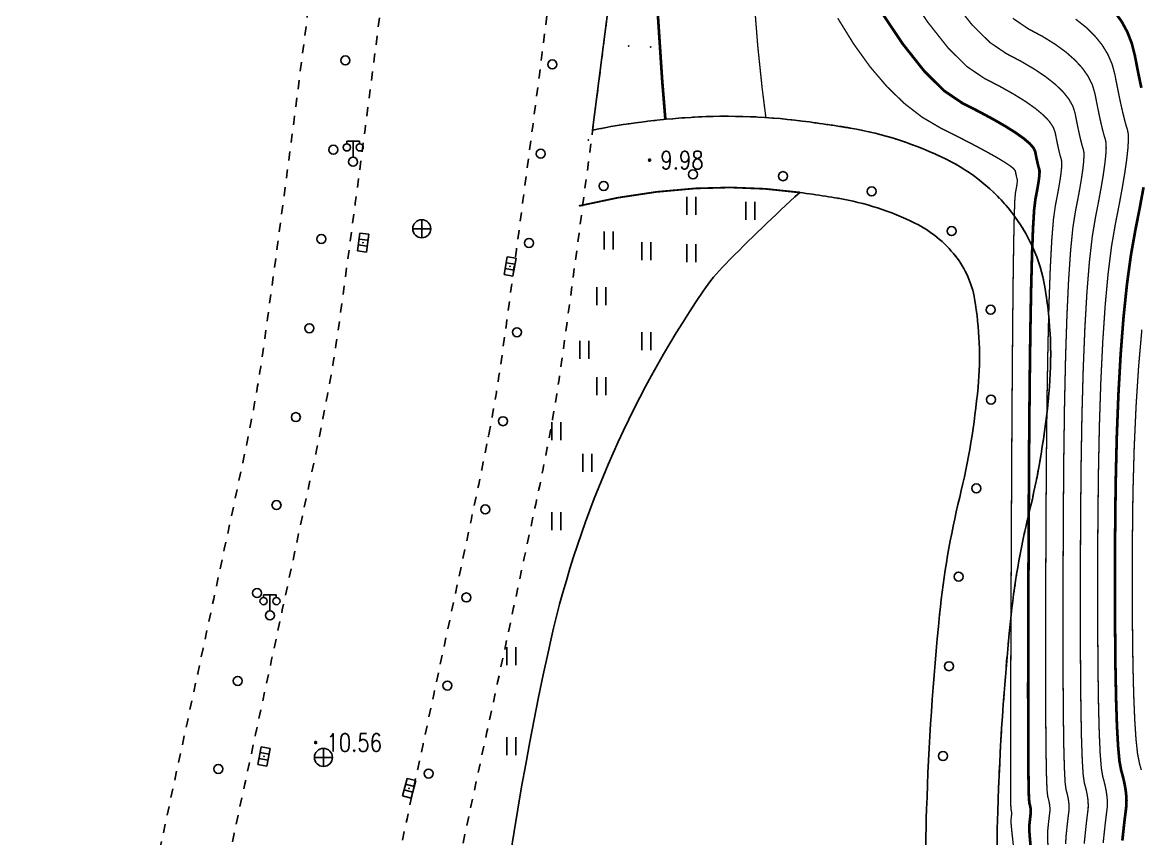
# Model space of a CAD drawing. Extents: x 940 to 2162, y 608 to 1562.
# Drawn here: x 1058.6 to 1120.6, y 720.4 to 765.7 of the extents above; entities that cross this region are included whole.
import ezdxf
from ezdxf.enums import TextEntityAlignment as Align

# ---------------------------------------------------------------- set-up
doc = ezdxf.new("R2010")
doc.units = 0
doc.header["$LTSCALE"] = 0.5
doc.header["$PDSIZE"] = 0.2
doc.linetypes.add('X6', pattern=[2, 1, -1])
doc.layers.get('0').update_dxf_attribs({"linetype": 'CONTINUOUS'})
for name, color, linetype in [('DGX', 2, 'CONTINUOUS'), ('DLDW', 11, 'CONTINUOUS'), ('DLSS', 4, 'CONTINUOUS'), ('GCD', 1, 'CONTINUOUS'), ('GXYZ', 2, 'CONTINUOUS'), ('SXSS', 5, 'CONTINUOUS'), ('ZBTZ', 3, 'CONTINUOUS'), ('ZDH', 1, 'CONTINUOUS')]:
    doc.layers.add(name, color=color, linetype=linetype)
doc.styles.add('HZ', font='rs.shx', dxfattribs={"width": 0.8, "bigfont": 'hztxt.shx'})
doc.linetypes.add('1161', pattern='A,0,[149,AAA.SHX,S=0.15,R=0,X=0,Y=0],-1.6', length=1.6)

# ---------------------------------------------------------------- blocks, each defined once
blk = doc.blocks.new('gc043')
for p, q in [((-1, 0), (1, 0)), ((0, -1), (0, 1))]:
    blk.add_line(p, q)
blk.add_circle((0, 0), 1)
blk = doc.blocks.new('gc041')
for p, q in [((-1, 0.5), (1, 0.5)), ((-1, -0.5), (-1, 0.5)), ((-0.33, 0.5), (-0.33, -0.5)), ((0.33, 0.5), (0.33, -0.5)), ((1, 0.5), (1, -0.5)), ((1, -0.5), (-1, -0.5))]:
    blk.add_line(p, q)
blk = doc.blocks.new('gc170')
at = {"linetype": 'Continuous'}
blk.add_circle((0, 0), 0.5, dxfattribs=at)
blk = doc.blocks.new('gc121')
for p, q in [((-0.5, -1), (-0.5, 1)), ((0.5, -1), (0.5, 1))]:
    blk.add_line(p, q)
blk = doc.blocks.new('gc097')
for p, q in [((-0.7, 2), (-0.7, 2.3)), ((-0.7, 2.3), (0.7, 2.3)), ((0, 0.5), (0, 2.3)), ((0.7, 2.3), (0.7, 2))]:
    blk.add_line(p, q)
for centre, radius in [((-0.7, 1.6), 0.4), ((0.73, 1.6), 0.4), ((0, 0), 0.5)]:
    blk.add_circle(centre, radius)
blk = doc.blocks.new('GC200')
at = {"linetype": 'Continuous', "const_width": 0.2, "flags": 128}
blk.add_lwpolyline([(-0.1, 0, 1), (0.1, 0, 1)], format="xyb", close=True, dxfattribs=at)

msp = doc.modelspace()

# ---------------------------------------------------------------- linework, layer by layer
at = {"layer": 'DGX', "color": 3, "linetype": 'Continuous', "const_width": 0.15}
msp.add_lwpolyline([(1093.097, 783.573), (1093.15, 782.084), (1093.389, 776.099), (1093.633, 770.838), (1093.879, 766.3), (1094.13, 762.486), (1094.305, 760.35)], dxfattribs=at)
at = {"layer": 'DGX', "linetype": 'Continuous', "const_width": 0.075}
for points, elevation in [([(1115.548, 719.983), (1115.52, 720.48), (1115.523, 720.768), (1115.541, 720.946), (1115.558, 721.112), (1115.574, 721.266), (1115.59, 721.408), (1115.605, 721.538), (1115.619, 721.656), (1115.632, 721.763), (1115.645, 721.857), (1115.653, 721.948), (1115.655, 722.046), (1115.651, 722.15), (1115.64, 722.261), (1115.622, 722.377), (1115.598, 722.5), (1115.567, 722.63), (1115.529, 722.765), (1115.492, 723.13), (1115.462, 723.947), (1115.439, 725.216), (1115.424, 726.938), (1115.416, 729.111), (1115.416, 731.737), (1115.423, 734.815), (1115.437, 738.345), (1115.462, 741.901), (1115.497, 745.056), (1115.545, 747.811), (1115.604, 750.166), (1115.675, 752.119), (1115.758, 753.673), (1115.852, 754.825), (1115.958, 755.577), (1116.061, 756.1), (1116.147, 756.564), (1116.214, 756.97), (1116.264, 757.318), (1116.296, 757.608), (1116.31, 757.839), (1116.307, 758.012), (1116.285, 758.127), (1116.254, 758.226), (1116.219, 758.35), (1116.181, 758.499), (1116.14, 758.673), (1116.096, 758.873), (1116.049, 759.098), (1115.998, 759.348), (1115.945, 759.624), (1115.835, 759.923), (1115.617, 760.244), (1115.289, 760.587), (1114.852, 760.952), (1114.307, 761.338), (1113.652, 761.745), (1112.888, 762.175), (1112.015, 762.626), (1111.046, 763.282), (1109.996, 764.326), (1108.864, 765.757), (1107.65, 767.576)], 10.5), ([(1116.531, 720.112), (1116.541, 720.449), (1116.565, 720.687), (1116.587, 720.91), (1116.609, 721.117), (1116.63, 721.308), (1116.65, 721.482), (1116.669, 721.641), (1116.687, 721.784), (1116.703, 721.91), (1116.715, 722.033), (1116.718, 722.165), (1116.712, 722.304), (1116.697, 722.452), (1116.673, 722.609), (1116.64, 722.774), (1116.599, 722.948), (1116.548, 723.13), (1116.497, 723.526), (1116.456, 724.343), (1116.423, 725.58), (1116.4, 727.237), (1116.385, 729.314), (1116.38, 731.812), (1116.384, 734.73), (1116.396, 738.069), (1116.422, 741.442), (1116.464, 744.464), (1116.523, 747.136), (1116.599, 749.458), (1116.691, 751.429), (1116.801, 753.049), (1116.926, 754.319), (1117.069, 755.238), (1117.208, 755.942), (1117.323, 756.568), (1117.414, 757.116), (1117.481, 757.585), (1117.524, 757.975), (1117.544, 758.287), (1117.539, 758.52), (1117.51, 758.675), (1117.467, 758.808), (1117.42, 758.975), (1117.369, 759.176), (1117.314, 759.411), (1117.254, 759.68), (1117.191, 759.983), (1117.123, 760.321), (1117.051, 760.693), (1116.926, 761.085), (1116.701, 761.483), (1116.376, 761.887), (1115.949, 762.297), (1115.422, 762.714), (1114.795, 763.136), (1114.066, 763.565), (1113.237, 764), (1112.319, 764.622), (1111.323, 765.611), (1110.25, 766.968)], 11), ([(1099.259, 766.63), (1099.435, 764.404), (1099.683, 762.035), (1099.885, 760.451)], 9.5), ([(1113.625, 720.028), (1113.545, 720.755), (1113.5, 721.215), (1113.489, 721.407), (1113.494, 721.463), (1113.5, 721.515), (1113.505, 721.564), (1113.51, 721.609), (1113.515, 721.65), (1113.519, 721.687), (1113.523, 721.72), (1113.527, 721.75), (1113.53, 721.779), (1113.53, 721.81), (1113.529, 721.843), (1113.526, 721.877), (1113.52, 721.914), (1113.512, 721.953), (1113.502, 721.994), (1113.491, 722.036), (1113.48, 722.338), (1113.473, 723.156), (1113.47, 724.489), (1113.472, 726.339), (1113.478, 728.705), (1113.488, 731.587), (1113.502, 734.984), (1113.52, 738.898), (1113.541, 742.82), (1113.564, 746.241), (1113.588, 749.161), (1113.614, 751.581), (1113.642, 753.501), (1113.672, 754.92), (1113.704, 755.838), (1113.737, 756.256), (1113.768, 756.415), (1113.794, 756.556), (1113.815, 756.68), (1113.83, 756.786), (1113.84, 756.874), (1113.844, 756.944), (1113.843, 756.997), (1113.836, 757.032), (1113.827, 757.062), (1113.816, 757.099), (1113.804, 757.145), (1113.792, 757.198), (1113.779, 757.258), (1113.764, 757.327), (1113.749, 757.403), (1113.733, 757.487), (1113.653, 757.601), (1113.447, 757.768), (1113.116, 757.988), (1112.659, 758.26), (1112.075, 758.586), (1111.366, 758.964), (1110.531, 759.395), (1109.57, 759.878), (1108.558, 760.472), (1107.572, 761.234), (1106.611, 762.165), (1105.675, 763.263), (1104.764, 764.529), (1103.878, 765.963)], 9.5), ([(1113.592, 765.962), (1114.46, 765.374), (1115.245, 764.955), (1115.937, 764.527), (1116.538, 764.09), (1117.046, 763.643), (1117.462, 763.187), (1117.786, 762.721), (1118.018, 762.246), (1118.157, 761.761), (1118.248, 761.294), (1118.333, 760.869), (1118.413, 760.487), (1118.488, 760.148), (1118.557, 759.853), (1118.622, 759.6), (1118.681, 759.39), (1118.735, 759.223), (1118.771, 759.028), (1118.777, 758.734), (1118.753, 758.342), (1118.698, 757.851), (1118.614, 757.261), (1118.499, 756.572), (1118.355, 755.785), (1118.18, 754.898), (1118.001, 753.812), (1117.843, 752.425), (1117.708, 750.738), (1117.594, 748.75), (1117.502, 746.462), (1117.431, 743.872), (1117.382, 740.982), (1117.355, 737.792), (1117.344, 734.645), (1117.344, 731.887), (1117.355, 729.517), (1117.376, 727.536), (1117.408, 725.943), (1117.45, 724.738), (1117.503, 723.922), (1117.567, 723.494), (1117.631, 723.266), (1117.683, 723.048), (1117.724, 722.841), (1117.754, 722.644), (1117.773, 722.458), (1117.78, 722.283), (1117.777, 722.118), (1117.762, 721.964), (1117.741, 721.805), (1117.719, 721.626), (1117.695, 721.427), (1117.67, 721.207), (1117.644, 720.968), (1117.617, 720.709), (1117.588, 720.429), (1117.558, 720.129)], 11.5)]:
    msp.add_lwpolyline(points, dxfattribs=dict(at, elevation=elevation))
at = {"layer": 'DGX', "color": 3, "linetype": 'Continuous', "const_width": 0.15, "elevation": 10}
msp.add_lwpolyline([(1114.615, 719.652), (1114.547, 720.369), (1114.51, 720.848), (1114.506, 721.088), (1114.518, 721.205), (1114.529, 721.314), (1114.54, 721.415), (1114.55, 721.508), (1114.56, 721.594), (1114.569, 721.672), (1114.578, 721.742), (1114.586, 721.804), (1114.592, 721.864), (1114.593, 721.928), (1114.59, 721.996), (1114.583, 722.069), (1114.571, 722.146), (1114.555, 722.227), (1114.535, 722.312), (1114.51, 722.401), (1114.486, 722.734), (1114.467, 723.551), (1114.455, 724.853), (1114.448, 726.638), (1114.447, 728.908), (1114.452, 731.662), (1114.462, 734.9), (1114.479, 738.622), (1114.501, 742.36), (1114.53, 745.649), (1114.566, 748.486), (1114.609, 750.873), (1114.659, 752.81), (1114.715, 754.296), (1114.778, 755.332), (1114.848, 755.917), (1114.915, 756.258), (1114.97, 756.56), (1115.015, 756.825), (1115.047, 757.052), (1115.068, 757.241), (1115.077, 757.392), (1115.075, 757.505), (1115.061, 757.58), (1115.04, 757.644), (1115.017, 757.724), (1114.993, 757.822), (1114.966, 757.935), (1114.937, 758.066), (1114.906, 758.212), (1114.874, 758.376), (1114.839, 758.556), (1114.744, 758.762), (1114.532, 759.006), (1114.203, 759.287), (1113.755, 759.606), (1113.191, 759.962), (1112.509, 760.355), (1111.709, 760.785), (1110.792, 761.252), (1109.773, 761.942), (1108.669, 763.04), (1107.478, 764.546), (1106.201, 766.459)], dxfattribs=at)
at = {"layer": 'DGX', "color": 3, "linetype": 'Continuous', "const_width": 0.15, "elevation": 12.5, "flags": 128}
for points in [[(1119.24, 766.334), (1119.635, 765.786), (1119.955, 765.197), (1120.2, 764.568), (1120.369, 763.899), (1120.497, 763.239), (1120.617, 762.64), (1120.73, 762.102)], [(1120.852, 756.58), (1120.648, 755.469), (1120.401, 754.219), (1120.149, 752.799), (1119.929, 751.178), (1119.74, 749.357), (1119.583, 747.335), (1119.458, 745.112), (1119.365, 742.688), (1119.303, 740.064), (1119.273, 737.239), (1119.266, 734.476), (1119.273, 732.037), (1119.293, 729.924), (1119.328, 728.134), (1119.376, 726.67), (1119.439, 725.529), (1119.515, 724.714), (1119.605, 724.223), (1119.695, 723.902), (1119.768, 723.596), (1119.826, 723.304), (1119.868, 723.028), (1119.895, 722.766), (1119.905, 722.519), (1119.9, 722.288), (1119.88, 722.071), (1119.85, 721.847), (1119.818, 721.595), (1119.785, 721.315), (1119.75, 721.007), (1119.714, 720.67), (1119.675, 720.305)]]:
    msp.add_lwpolyline(points, dxfattribs=at)
at = {"layer": 'DGX', "linetype": 'Continuous', "const_width": 0.075, "flags": 128}
for points, elevation in [([(1117.08, 765.918), (1117.654, 765.466), (1118.143, 764.989), (1118.549, 764.486), (1118.871, 763.959), (1119.109, 763.407), (1119.263, 762.83), (1119.372, 762.266), (1119.475, 761.754), (1119.571, 761.294), (1119.662, 760.886), (1119.746, 760.53), (1119.823, 760.225), (1119.894, 759.972), (1119.959, 759.771), (1120.003, 759.536), (1120.01, 759.182), (1119.981, 758.709), (1119.916, 758.117), (1119.814, 757.406), (1119.676, 756.576), (1119.501, 755.627), (1119.291, 754.559), (1119.075, 753.306), (1118.886, 751.802), (1118.724, 750.047), (1118.589, 748.042), (1118.48, 745.787), (1118.398, 743.28), (1118.343, 740.523), (1118.314, 737.515), (1118.305, 734.561), (1118.308, 731.962), (1118.324, 729.72), (1118.352, 727.835), (1118.392, 726.306), (1118.444, 725.134), (1118.509, 724.318), (1118.586, 723.859), (1118.663, 723.584), (1118.726, 723.322), (1118.775, 723.072), (1118.811, 722.836), (1118.834, 722.612), (1118.843, 722.401), (1118.839, 722.203), (1118.821, 722.017), (1118.795, 721.826), (1118.769, 721.61), (1118.74, 721.371), (1118.71, 721.107), (1118.679, 720.819), (1118.646, 720.507), (1118.611, 720.17)], 12), ([(1120.757, 748.666), (1120.578, 746.627), (1120.437, 744.437), (1120.332, 742.096), (1120.263, 739.605), (1120.232, 736.962), (1120.227, 734.391), (1120.237, 732.113), (1120.262, 730.127), (1120.304, 728.433), (1120.361, 727.033), (1120.433, 725.925), (1120.521, 725.11), (1120.625, 724.587), (1120.727, 724.22)], 13)]:
    msp.add_lwpolyline(points, dxfattribs=dict(at, elevation=elevation))
at = {"layer": 'DLSS', "linetype": 'X6', "flags": 128}
for points in [[(1405.624, 701.519, 0.023491), (1388.946, 697.665, 0.038552), (1378.841, 693.963, 0.006529), (1362.365, 686.181, 0.01772), (1356.259, 682.926, 0.061108), (1340.875, 671.298, -0.068267), (1328.257, 662.041, -0.016009), (1322.768, 659.289, -0.02366), (1319.075, 657.791, -0.045219), (1311.753, 655.94, -0.054238), (1305.676, 655.642, -0.016984), (1302.16, 655.972, -0.008186), (1294.556, 657.073, -0.038193), (1277.652, 661.147, 0.036458), (1258.974, 665.717, 0.035354), (1247.582, 666.819, 0.045553), (1238.471, 666.223, 0.061008), (1228.1, 663.26, 0.040861), (1214.444, 656.12, 0.02985), (1203.233, 648.064, -0.02999), (1192.717, 640.511, -0.020006), (1180.636, 633.548, -0.026961), (1171.369, 629.309, -0.054055), (1160.073, 626.219, -0.04426), (1145.532, 625.191, -0.019079), (1136.568, 625.694, -0.029014), (1130.945, 626.556, -0.033538), (1120.283, 629.591, -0.038874), (1111.674, 633.456, -0.013137), (1106.236, 636.613, -0.020575), (1103.041, 638.768, -0.022143), (1098.098, 642.756, -0.017543), (1092.178, 648.363, -0.021757), (1089.667, 651.146, -0.01219), (1085.315, 656.683, -0.059278), (1079.196, 667.289, -0.062631), (1076.018, 678.349, -0.023199), (1075.31, 684.86, -0.062756), (1075.418, 686.568, -0.014391), (1077.831, 697.485, 0.00835), (1082.317, 716.674, 0.00067), (1087.064, 738.772, 0.004508), (1087.747, 742.12, 0.013968), (1088.586, 747.179, 0.003122), (1091.46, 769.142, 0.007981), (1093.75, 790.285, 0.017627), (1094.307, 800.086, 0.024093), (1094.112, 807.365, 0.011914), (1092.709, 821.525, 0.010278), (1091.978, 826.602, 0.009428), (1090.967, 832.077, 0.063866), (1090.093, 834.638, 0.027206), (1087.788, 838.75, 0.027206)], [(1406.22, 698.247, 0.023491), (1389.846, 694.463, 0.038552), (1380.222, 690.938, 0.006529), (1363.824, 683.193, 0.01772), (1357.926, 680.049, 0.061108), (1343.188, 668.909, -0.068267), (1329.842, 659.117, -0.016009), (1324.163, 656.27, -0.02366), (1320.178, 654.654, -0.045219), (1312.273, 652.656, -0.054238), (1305.478, 652.323, -0.016984), (1301.738, 652.674, -0.008186), (1294.026, 653.79, -0.038193), (1276.629, 657.983, 0.036458), (1258.421, 662.438, 0.035354), (1247.496, 663.494, 0.045553), (1238.989, 662.938, 0.061008), (1229.395, 660.198, 0.040861), (1216.22, 653.309, 0.030612), (1205.075, 645.274, -0.032321), (1194.492, 637.699, -0.018438), (1180.8, 629.864, -0.032389), (1172.587, 626.215, -0.034847), (1162.45, 623.26, -0.040464), (1153.434, 622.052, -0.007224), (1149.162, 621.89, -0.008372), (1145.473, 621.866, -0.021019), (1138.428, 622.234, -0.01798), (1130.251, 623.304, -0.044583), (1120.557, 625.833, -0.038874), (1110.081, 630.537, -0.013137), (1104.492, 633.782, -0.020575), (1101.07, 636.09, -0.022143), (1095.897, 640.263, -0.017543), (1089.808, 646.03, -0.021757), (1087.103, 649.028, -0.01219), (1082.651, 654.693, -0.059278), (1076.139, 665.979, -0.062631), (1072.732, 677.837, -0.023199), (1071.991, 684.654, -0.062756), (1072.152, 687.192, -0.014391), (1074.606, 698.295, 0.00835), (1079.067, 717.377, 0.00067), (1083.812, 739.466, 0.004508), (1084.483, 742.755, 0.013968), (1085.291, 747.631, 0.003122), (1088.16, 769.553, 0.007981), (1090.439, 790.59, 0.017627), (1090.982, 800.157, 0.024093), (1090.796, 807.116, 0.011914), (1089.409, 821.118, 0.010278), (1088.697, 826.06, 0.009428), (1087.709, 831.412, 0.063866), (1087.108, 833.172, 0.027206), (1084.98, 836.969)], [(1407.869, 689.19, 0.023491), (1392.338, 685.601, 0.038552), (1384.045, 682.563, 0.006529), (1367.864, 674.921, 0.01772), (1362.542, 672.084, 0.061108), (1349.592, 662.295, -0.068267), (1334.229, 651.023, -0.016009), (1328.022, 647.912, -0.02366), (1323.231, 645.969, -0.045219), (1313.715, 643.563, -0.054238), (1304.931, 643.133, -0.016984), (1300.568, 643.542, -0.008186), (1292.558, 644.702, -0.038193), (1273.795, 649.224, 0.036458), (1256.89, 653.36, 0.035354), (1247.259, 654.292, 0.045553), (1240.423, 653.844, 0.061008), (1232.981, 651.719, 0.040861), (1221.137, 645.526, 0.030612), (1210.905, 638.15, -0.032321), (1199.356, 629.883, -0.018438), (1185.074, 621.711, -0.032389), (1175.773, 617.578, -0.034847), (1164.406, 614.264, -0.040464), (1153.915, 612.859, -0.007224), (1149.377, 612.687, -0.008372), (1145.38, 612.661, -0.021019), (1137.562, 613.069, -0.01798), (1128.729, 614.225, -0.044583), (1117.45, 617.167, -0.038874), (1105.67, 622.457, -0.013137), (1099.662, 625.945, -0.020575), (1095.612, 628.676, -0.022143), (1089.806, 633.361, -0.017543), (1083.247, 639.572, -0.021757), (1080.006, 643.165, -0.01219), (1075.276, 649.182, -0.059278), (1067.678, 662.353, -0.062631), (1063.636, 676.419, -0.023199), (1062.802, 684.084, -0.062756), (1063.11, 688.92, -0.014391), (1065.678, 700.54, 0.00835), (1070.069, 719.323, 0.00067), (1074.809, 741.387, 0.004508), (1075.447, 744.514, 0.013968), (1076.171, 748.882, 0.003122), (1079.025, 770.69, 0.007981), (1081.272, 791.435, 0.017627), (1081.778, 800.354, 0.024093), (1081.616, 806.427, 0.011914), (1080.272, 819.993, 0.010278), (1079.614, 824.56, 0.008973), (1078.738, 829.33, 0.078236), (1078.021, 832.169, 0.025256)], [(1406.538, 685.556, 0.023491), (1391.227, 682.018, 0.038552), (1383.28, 679.107, 0.006529), (1367.156, 671.492, 0.01772), (1361.984, 668.734, 0.061108), (1349.5, 659.298, -0.068267), (1333.611, 647.641, -0.016009), (1327.268, 644.461, -0.02366), (1322.266, 642.432, -0.045219), (1312.33, 639.92, -0.054238), (1303.028, 639.465, -0.016984), (1298.503, 639.889, -0.008186), (1290.415, 641.06, -0.038193), (1271.297, 645.668, 0.036458), (1254.731, 649.721, 0.035354), (1245.437, 650.62, 0.045553), (1239.036, 650.201, 0.061008), (1232.154, 648.236, 0.040861), (1220.658, 642.224, 0.030612), (1210.664, 635.019, -0.032321), (1198.862, 626.572, -0.018438), (1184.427, 618.312, -0.032389), (1174.842, 614.053, -0.034847), (1163.155, 610.646, -0.040464), (1152.28, 609.189, -0.007224), (1147.673, 609.015, -0.008372), (1143.595, 608.988, -0.021019), (1135.576, 609.407, -0.01798), (1126.572, 610.585, -0.044583), (1114.88, 613.636, -0.038874), (1102.76, 619.078, -0.013137), (1096.643, 622.629, -0.020575), (1092.43, 625.471, -0.022143), (1086.458, 630.289, -0.017543), (1079.777, 636.615, -0.021757), (1076.396, 640.363, -0.01219), (1071.595, 646.473, -0.059278), (1063.712, 660.134, -0.062631), (1059.506, 674.775, -0.023199), (1058.648, 682.662, -0.062756), (1058.993, 688.096, -0.014391), (1061.592, 699.851, 0.00835), (1065.964, 718.555, 0.00067), (1070.703, 740.614, 0.004508), (1071.332, 743.698, 0.013968), (1072.034, 747.934, 0.003122), (1074.884, 769.713, 0.007981), (1077.123, 790.382, 0.017627), (1077.62, 799.132, 0.024093), (1077.464, 804.973, 0.011914), (1076.131, 818.425, 0.010278), (1075.487, 822.895, 0.008362), (1074.691, 827.262, 0.022488), (1073.42, 829.479, 0.022488)]]:
    msp.add_lwpolyline(points, format="xyb", dxfattribs=at)
at = {"layer": 'DLSS', "linetype": 'X6'}
msp.add_lwpolyline([(1112.871, 714.245, -0.023383), (1112.757, 721.915, -0.017331), (1113.46, 732.463, -0.034334), (1114.485, 738.437, 0.036581), (1115.6, 745.122, 0.065747), (1115.369, 751.047, 0.124873), (1113.518, 755.204, 0.111845), (1109.903, 758.132, 0.072064), (1104.566, 759.866, 0.005392), (1103.782, 759.992, 0.002641), (1102.31, 760.204, 0.049637), (1095.724, 760.461, 0.034067), (1090.266, 759.756, 0.04448)], format="xyb", dxfattribs=at)
at = {"layer": 'DLSS', "linetype": 'Continuous', "const_width": 0.1}
msp.add_lwpolyline([(1101.766, 756.29, 0.049637), (1095.962, 756.516, 0.04448), (1089.556, 755.553)], format="xyb", dxfattribs=at)
at = {"layer": 'SXSS', "linetype": 'Continuous', "flags": 128}
msp.add_lwpolyline([(1101.766, 756.29, 0.014959), (1097.637, 752.312, 0.04404), (1096.401, 750.802, 0.096481), (1087.79, 730.751, 0.051721), (1083.353, 690.556, 0.015844), (1083.74, 675.15, 0.061945), (1084.45, 671.259, 0.075988), (1087.58, 664.876, 0.04173), (1095.798, 654.94, 0.0388), (1106.608, 645.482, 0.045561), (1117.041, 639.083, 0.047957), (1127.438, 635.131, 0.042206), (1139.859, 632.831, 0.053405), (1158.281, 632.978, 0.071458), (1171.625, 636.491, 0.015598), (1181.786, 641.166, 0.042414), (1185.304, 643.31, 0.002696), (1191.093, 647.596, -0.004368), (1194.674, 650.23, -0.000025), (1195.787, 651.034, -0.000027), (1196.82, 651.779, -0.001762), (1197.265, 652.098, -0.000737), (1198.332, 652.854)], format="xyb", dxfattribs=at)
at = {"layer": 'SXSS', "linetype": 'Continuous'}
msp.add_lwpolyline([(1108.926, 714.002, -0.023383), (1108.807, 722.041, -0.017331), (1109.528, 732.862, -0.034334), (1110.644, 739.371, 0.036581), (1111.665, 745.486, 0.065747), (1111.474, 750.377, 0.124873), (1110.414, 752.758, 0.111845), (1108.155, 754.587, 0.072064), (1103.896, 755.971, 0.005392), (1103.197, 756.083, 0.002641), (1101.766, 756.29, 0.049637)], format="xyb", dxfattribs=at)
at = {"layer": 'ZBTZ', "linetype": '1161', "flags": 128}
msp.add_lwpolyline([(1330.74, 833.762), (1327.56, 840.768), (1319.707, 863.134), (1319.598, 863.445, -0.077672), (1319.176, 867.141, -0.089807), (1319.974, 870.7, -0.089946), (1322.608, 874.728, -0.118766), (1326.471, 877.237, -0.102595), (1331.41, 877.907, -0.141061), (1335.992, 876.236, -0.020708), (1338.015, 874.629, -0.026382), (1339.616, 873.089, -0.013245), (1341.446, 871.028, -0.005397), (1345.414, 866.207, -0.028768), (1347.217, 863.684, -0.015584), (1349.754, 859.369), (1356.2, 845.721, 0.167735), (1359.482, 841.341, 0.247764), (1363.284, 840.922, 0.111916), (1366.354, 843.018, 0.069822), (1369.739, 847.866, 0.053027), (1371.017, 851.218, 0.052663), (1371.567, 854.788, -0.001571), (1370.445, 864.094, -0.002172), (1369.681, 870.852, -0.000159), (1368.865, 878.383, -0.005831), (1368.835, 878.697, -0.046402), (1368.869, 882.664, 0.020508), (1369.267, 889.274, 0.003582), (1369.284, 890.636, 0.000782), (1369.306, 897.171, 0.026584), (1369.127, 900.636, 0.003874), (1368.949, 902.217), (1368.093, 906.685, 0.009169), (1365.623, 916.544, 0.037036), (1365.013, 918.279, 0.007585), (1357.022, 935.837, 0.004872), (1343.846, 962.973, 0.008475), (1342.009, 966.513, 0.003614), (1335.854, 977.703), (1329.948, 984.969, 0.013099), (1326.606, 988.431, 0.028527), (1325.252, 989.619, 0.014737), (1320.307, 993.25, 0.008963), (1311.673, 998.981, 0.047867), (1307.452, 1001.138, 0.027113), (1298.54, 1004.116), (1269.742, 1011.439, -0.020512), (1261.532, 1014.034, -0.033977), (1256.413, 1016.291, -0.005961), (1247.965, 1020.851, -0.018837), (1245.102, 1022.585, -0.027926), (1242.305, 1024.659, -0.006734), (1232.843, 1032.749, -0.04167), (1227.657, 1038.133, -0.025832), (1220.986, 1047.25), (1219.164, 1049.83), (1198.288, 1046.029), (1190.582, 1046.64), (1190.582, 1044.115), (1180.434, 1044.141), (1180.52, 1046.834), (1175.967, 1046.977), (1177.339, 952.841), (1172.053, 952.633), (1170.186, 899.769), (1161.268, 883.069), (1145.898, 871.231), (1125.512, 864.649), (1099.71, 863.887), (1069.546, 881.138), (1074.012, 867.156), (1077.612, 862.785), (1080.531, 860.039), (1081.322, 863.46), (1088.163, 863.46), (1082.903, 845.379), (1085.515, 845.893), (1090.005, 847.604), (1092.212, 841.814), (1092.782, 840.069), (1087.738, 838.245), (1087.788, 838.75, -0.027206), (1090.093, 834.638, -0.063866), (1090.967, 832.077, -0.009428), (1091.978, 826.602, -0.010278), (1092.709, 821.525, -0.011914), (1094.112, 807.365, -0.024093), (1094.307, 800.086, -0.017627), (1093.75, 790.285, -0.007981), (1091.46, 769.142), (1090.266, 759.756, -0.034067), (1095.724, 760.461, -0.049637), (1102.31, 760.204, -0.002641), (1103.782, 759.992, -0.005392), (1104.566, 759.866, -0.072064), (1109.903, 758.132, -0.111845), (1113.518, 755.204, -0.124873), (1115.369, 751.047, -0.065747), (1115.6, 745.122, -0.036581), (1114.485, 738.437, 0.034334), (1113.46, 732.463, 0.017331), (1112.757, 721.915, 0.023383), (1112.871, 714.245, 0.035855), (1113.623, 708.636, 0.020701), (1116.171, 698.504, 0.037395), (1121.194, 685.258, 0.042521), (1127.336, 674.588, 0.023131), (1130.841, 670.01, 0.0207), (1135.246, 665.198, 0.04717), (1140.59, 660.751, 0.045763), (1146.889, 657.242, 0.082528), (1154.184, 655.363, 0.066536), (1164.053, 655.811, 0.030894), (1170.375, 657.359, 0.043452), (1174.349, 658.987, 0.053054), (1181.795, 663.882, 0.087346), (1184.777, 667.358, 0.006859), (1185.162, 668.03, -0.00631), (1185.689, 668.951, -0.030276), (1189.361, 674.398, -0.021081), (1195.179, 681.366, -0.093388), (1204.127, 688.121, -0.130561), (1213.006, 689.928, -0.010639), (1220.792, 689.303, 0.006428), (1233.29, 688.193, 0.002335), (1242.048, 687.569, 0.003845), (1247.331, 687.259, 0.198568), (1251.993, 688.913, 0.144016), (1256.476, 696.199, 0.089715), (1257.029, 702.564, -0.069383), (1257.544, 713.69, -0.036422), (1260.85, 726.238, -0.155986), (1264.056, 730.545, -0.201176), (1270.425, 731.999, -0.180181), (1276.131, 728.662, -0.023263), (1278.275, 725.774, -0.025036), (1280.027, 722.865, -0.024343), (1284.36, 713.736, 0.019447), (1289.34, 702.974, 0.019178), (1295.661, 691.692, 0.062456), (1297.592, 689.274, 0.049333), (1298.871, 688.252, 0.035102), (1301.354, 686.88, 0.031434), (1304.797, 685.537, 0.071847), (1305.499, 685.42, 0.023809), (1306.045, 685.434, 0.017093), (1307.054, 685.543, 0.043665), (1310.87, 686.431, 0.036297), (1315.467, 688.312, 0.015778), (1318.218, 689.79, 0.010859), (1322.259, 692.244, 0.021309), (1324.617, 693.893, 0.012897), (1324.725, 693.98, 0.037347), (1324.729, 698.732, 0.016633), (1324.405, 701.739, 0.020292), (1323.978, 704.074, 0.118409), (1320.61, 710.916, -0.070031), (1311.692, 725.357, -0.022972), (1306.681, 738.373, -0.0249), (1303.212, 750.825, -0.055447), (1301.993, 761.741, -0.043106), (1303.164, 775.36, -0.084624), (1307.367, 787.214, -0.274119), (1314.059, 791.099, -0.174301), (1319.049, 789.254, -0.08134), (1323.489, 784.08, -0.158868), (1326.899, 769.631, 0.115392), (1329.098, 754.723, 0.02739), (1333.464, 745.227, 0.044069), (1336.764, 740.122, 0.11721), (1341.453, 736.364, 0.097181), (1349.101, 734.424, 0.13611), (1353.055, 735.291, 0.054193), (1355.838, 737.173), (1357.4, 741.046), (1359.601, 743.988), (1358.961, 747.74, 0.012312), (1357.65, 750.599, 0.027255), (1356.292, 753.032, 0.002451), (1353.397, 757.564, -0.003279), (1351.199, 761.018, -0.001211), (1348.636, 765.126, -0.001537), (1346.63, 768.381, -0.018479), (1344.35, 772.434, -0.013579), (1341.682, 777.983, -0.01746), (1340.066, 781.958, -0.019016), (1338.839, 785.749, -0.01542), (1337.304, 791.906, -0.016269), (1336.217, 797.847, -0.000047), (1335.237, 804.412, -0.000121), (1334.856, 806.965, -0.000007), (1333.963, 812.968, -0.000007), (1333.071, 818.963, -0.001307), (1332.463, 823.128, 0.000982), (1331.662, 828.632, 0.015736), (1330.74, 833.762)], format="xyb", close=True, dxfattribs=at)
at = {"layer": 'ZDH', "linetype": 'Continuous'}
for p in [(1092.276, 764.427, 10.566), (1092.276, 764.427, 10.566), (1093.488, 764.372, 10.636), (1093.488, 764.372, 10.636), (1090.032, 759.196, 10.368), (1090.032, 759.196, 10.368), (1101.766, 756.29, 9.065), (1101.766, 756.29, 9.065), (1089.556, 755.553, 10.37), (1089.556, 755.553, 10.37), (1103.896, 755.971, 9.06), (1080.779, 754.274, 10.302), (1080.779, 754.274, 10.302), (1077.525, 753.509, 10.242), (1077.525, 753.509, 10.242), (1110.414, 752.758, 8.981), (1085.684, 752.187, 10.227), (1085.684, 752.187, 10.227), (1096.401, 750.802, 9.03), (1096.401, 750.802, 9.03), (1111.665, 745.486, 8.978), (1084.483, 742.755, 10.321), (1084.483, 742.755, 10.321), (1109.528, 732.862, 8.983), (1072.024, 724.977, 10.531), (1072.024, 724.977, 10.531), (1075.32, 724.919, 10.569), (1075.32, 724.919, 10.569), (1080.078, 723.211, 10.503), (1080.078, 723.211, 10.503)]:
    msp.add_point(p, dxfattribs=at)

# ---------------------------------------------------------------- block references
at = {"layer": 'DLDW', "linetype": 'Continuous', "xscale": 0.5, "yscale": 0.5}
for p in [(1076.971, 757.994), (1072.348, 732.802)]:
    msp.add_blockref('gc097', p, dxfattribs=at)
at = {"layer": 'GCD', "linetype": 'Continuous'}
ref = msp.add_blockref('GC200', (1093.429, 758.088, 9.981), dxfattribs=dict(at, xscale=0.5, yscale=0.5, zscale=0.5))
ref.add_attrib('height', '9.98', dxfattribs={"linetype": 'Continuous', "height": 1, "style": 'HZ', "width": 0.8}).set_placement((1094.029, 758.088, 9.981), align=Align.MIDDLE_LEFT)
ref = msp.add_blockref('GC200', (1074.89, 725.747, 10.564), dxfattribs=dict(at, xscale=0.5, yscale=0.5, zscale=0.5))
ref.add_attrib('height', '10.56', dxfattribs={"linetype": 'Continuous', "height": 1, "style": 'HZ', "width": 0.8}).set_placement((1075.49, 725.747, 10.564), align=Align.MIDDLE_LEFT)
at = {"layer": 'GXYZ', "linetype": 'Continuous', "xscale": 0.5, "yscale": 0.5}
for p in [(1080.779, 754.274, 10.302), (1075.32, 724.919, 10.569)]:
    msp.add_blockref('gc043', p, dxfattribs=at)
at = {"layer": 'GXYZ', "linetype": 'Continuous', "yscale": 0.5, "zscale": 0.5}
for p, xscale, rotation in [((1077.525, 753.509, 10.242), 0.5, 82.39442027710041), ((1085.684, 752.187, 10.227), 0.5, 260.1975295821982), ((1072.024, 724.977, 10.531), 0.5, 79.21138277051448), ((1080.078, 723.211, 10.503), 0.4999999999999999, 75.39351229518326)]:
    msp.add_blockref('gc041', p, dxfattribs=dict(at, xscale=xscale, rotation=rotation))
at = {"layer": 'ZBTZ', "linetype": 'Continuous', "yscale": 0.5}
for p, xscale, rotation in [((1076.541, 763.62), 0.5, 82.34785787246217), ((1088.029, 763.401, 10.398), 0.4999999999999999, 82.70461771859402), ((1075.875, 758.665), 0.5, 82.34785787246217), ((1087.387, 758.442, 10.398), 0.5, 82.54286453860391), ((1095.838, 757.297, 7.252), 0.5, 183.5723812571493), ((1100.831, 757.196, 7.252), 0.5, 174.0867008369685), ((1090.884, 756.652), 0.5, 187.4155929395255), ((1105.754, 756.353, 7.252), 0.4999999999999999, 164.0635211985523), ((1110.193, 754.144, 7.252), 0.5, 137.8130791507369), ((1075.209, 753.709), 0.5, 82.34785787246217), ((1086.731, 753.486, 10.398), 0.5, 82.38111135861384), ((1112.362, 749.775, 7.252), 0.5, 97.57217204649461), ((1074.543, 748.754), 0.5, 82.34785787246217), ((1086.062, 748.531, 10.398), 0.5, 82.21935817862378), ((1112.386, 744.788, 7.252), 0.5, 83.88124526158461), ((1073.79, 743.814), 0.4999999999999999, 77.58675730602879), ((1085.293, 743.591, 10.398), 0.4999999999999999, 79.6129661836328), ((1111.567, 739.858, 7.252), 0.4999999999999999, 77.25167656809717), ((1072.716, 738.93), 0.4999999999999999, 77.58675730602879), ((1084.302, 738.69, 10.398), 0.5, 77.94858943540325), ((1110.583, 734.958, 7.252), 0.5, 81.54723778149302), ((1071.641, 734.047), 0.4999999999999999, 77.58675730602879), ((1083.256, 733.801, 10.398), 0.4999999999999999, 77.91462058495614), ((1110.053, 729.987, 7.252), 0.4999999999999999, 85.2332703070238), ((1070.566, 729.164), 0.4999999999999999, 77.58675730602879), ((1082.208, 728.912, 10.398), 0.5, 77.88065173450903), ((1109.717, 724.999, 7.252), 0.4999999999999999, 87.07317452432646), ((1069.491, 724.281), 0.4999999999999999, 77.58675730602879), ((1081.157, 724.023, 10.398), 0.5, 77.84668288406188)]:
    msp.add_blockref('gc170', p, dxfattribs=dict(at, xscale=xscale, rotation=rotation))
at = {"layer": 'ZBTZ', "linetype": 'Continuous', "xscale": 0.5, "yscale": 0.5}
for p in [(1095.749, 755.54), (1099.023, 755.28), (1091.151, 753.631), (1093.249, 753.04), (1095.739, 752.922), (1090.749, 750.54), (1093.249, 748.04), (1089.812, 747.545), (1090.749, 745.54), (1088.249, 743.04), (1089.978, 741.28), (1088.249, 738.04), (1085.749, 730.54), (1085.749, 725.54)]:
    msp.add_blockref('gc121', p, dxfattribs=at)

doc.saveas('drawing.dxf')
